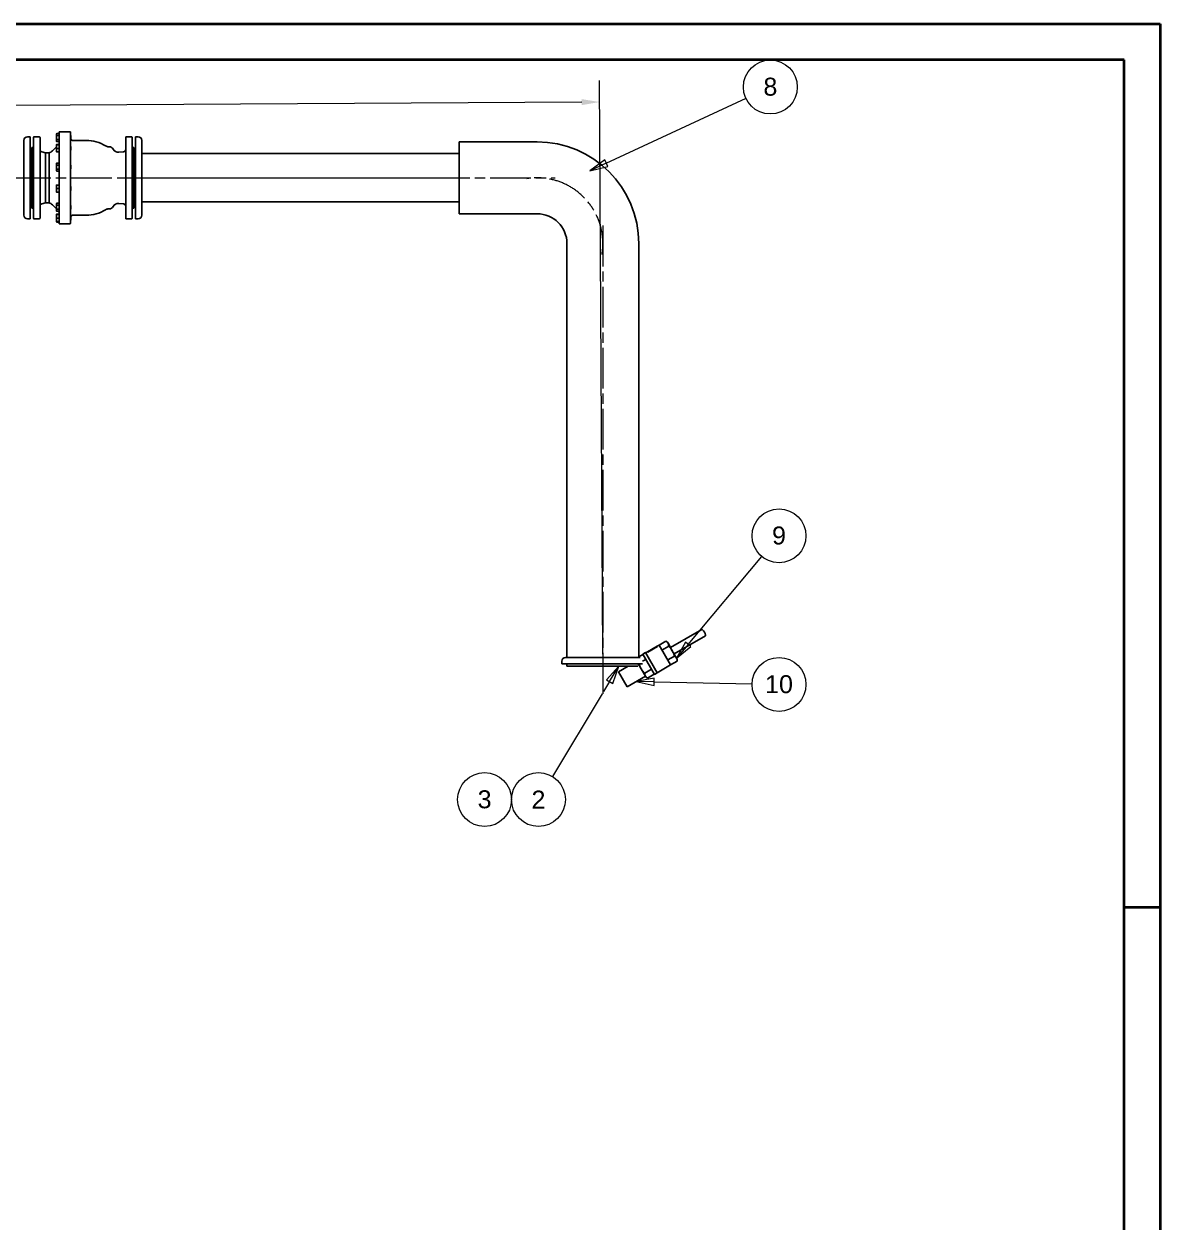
# Model space of a CAD drawing. Header units: millimetres. Extents: x 0 to 14850, y -38768 to 10500.
# Drawn here: x 10896 to 14850, y 6330 to 10500 of the extents above; entities that cross this region are included whole.
import ezdxf

# ---------------------------------------------------------------- set-up
doc = ezdxf.new("R2010")
doc.units = ezdxf.units.MM
doc.header["$LTSCALE"] = 25
doc.linetypes.add('CHAIN', pattern=[0.3543, 0.2362, -0.0295, 0.0591, -0.0295])
doc.layers.get('0').update_dxf_attribs({"lineweight": 18})
for name, color, linetype, lineweight in [('Border', 7, 'Continuous', 35), ('Centerline', 7, 'Continuous', 18), ('Dimension', 7, 'Continuous', 18), ('Symbol', 7, 'Continuous', 18), ('Visible', 7, 'Continuous', 25)]:
    doc.layers.add(name, color=color, linetype=linetype, lineweight=lineweight)
doc.styles.add('Note Text', font='arial.ttf')
doc.styles.add('Title', font='arial.ttf')
doc.dimstyles.new('Default - Method 2b', dxfattribs={"dimscale": 25, "dimtxt": 3, "dimasz": 2.5, "dimexe": 3, "dimexo": 0.5, "dimgap": 0.7, "dimtad": 0, "dimtoh": 1, "dimdec": 1, "dimrnd": 1e-08, "dimtxsty": 'Title', "dimcen": 0.09, "dimdle": 10, "dimclrd": 256, "dimclre": 256, "dimclrt": 7, "dimadec": 0, "dimazin": 2, "dimtfac": 0.833333, "dimtdec": 1, "dimtmove": 0, "dimatfit": 3, "dimfxl": 1, "dimtolj": 1, "dimlwd": -1, "dimlwe": -1, "dimarcsym": 0})

# ---------------------------------------------------------------- blocks, each defined once
blk = doc.blocks.new('Borders Bigadan Border')
at = {"layer": 'Border'}
for p, q in [((0, 420), (594, 420)), ((594, 420), (594, 0)), ((589, 415), (20, 415)), ((589, 5), (589, 415)), ((594, 297), (589, 297))]:
    blk.add_line(p, q, dxfattribs=at)
blk = doc.blocks.new('Balloon17')
at = {"layer": 'Symbol'}
for p, q in [((516.89, 400.61), (536.36, 409.65)), ((516.68, 401.07), (514.62, 399.56)), ((516.89, 400.61), (514.62, 399.56)), ((517.1, 400.16), (516.68, 401.07)), ((514.62, 399.56), (517.1, 400.16))]:
    blk.add_line(p, q, dxfattribs=at)
at = {"layer": 'Symbol', "flags": 128}
blk.add_lwpolyline([(516.68, 401.07), (514.62, 399.56), (517.1, 400.16), (516.68, 401.07)], dxfattribs=at)
at = {"layer": 'Symbol'}
blk.add_circle((539.75, 411.22), 3.75, dxfattribs=at)
blk.add_solid([(516.68, 401.07), (514.62, 399.56), (517.1, 400.16), (516.68, 401.07)], dxfattribs=at)
at = {"layer": 'Symbol', "insert": (539.75, 411.25), "char_height": 2.5, "attachment_point": 5, "style": 'Note Text'}
blk.add_mtext('8', dxfattribs=at)
blk = doc.blocks.new('Balloon18')
at = {"layer": 'Symbol'}
for p, q in [((528.3, 333.62), (538.54, 345.86)), ((527.92, 333.94), (526.7, 331.7)), ((528.68, 333.3), (527.92, 333.94)), ((528.3, 333.62), (526.7, 331.7)), ((526.7, 331.7), (528.68, 333.3))]:
    blk.add_line(p, q, dxfattribs=at)
at = {"layer": 'Symbol', "flags": 128}
blk.add_lwpolyline([(527.92, 333.94), (526.7, 331.7), (528.68, 333.3), (527.92, 333.94)], dxfattribs=at)
at = {"layer": 'Symbol'}
blk.add_circle((540.95, 348.73), 3.75, dxfattribs=at)
blk.add_solid([(527.92, 333.94), (526.7, 331.7), (528.68, 333.3), (527.92, 333.94)], dxfattribs=at)
at = {"layer": 'Symbol', "insert": (540.95, 348.76), "char_height": 2.5, "attachment_point": 5, "style": 'Note Text'}
blk.add_mtext('9', dxfattribs=at)
blk = doc.blocks.new('Balloon19')
at = {"layer": 'Symbol'}
for p, q in [((523.59, 328.9), (521.08, 328.45)), ((523.57, 327.9), (523.59, 328.9)), ((523.58, 328.4), (521.08, 328.45)), ((521.08, 328.45), (523.57, 327.9)), ((523.58, 328.4), (537.21, 328.12))]:
    blk.add_line(p, q, dxfattribs=at)
at = {"layer": 'Symbol', "flags": 128}
blk.add_lwpolyline([(523.59, 328.9), (521.08, 328.45), (523.57, 327.9), (523.59, 328.9)], dxfattribs=at)
at = {"layer": 'Symbol'}
blk.add_circle((540.95, 328.04), 3.75, dxfattribs=at)
blk.add_solid([(523.59, 328.9), (521.08, 328.45), (523.57, 327.9), (523.59, 328.9)], dxfattribs=at)
at = {"layer": 'Symbol', "insert": (540.95, 328.06), "char_height": 2.5, "attachment_point": 5, "style": 'Note Text'}
blk.add_mtext('10', dxfattribs=at)
blk = doc.blocks.new('Balloon20')
at = {"layer": 'Symbol'}
for p, q in [((518.66, 330.58), (516.95, 328.69)), ((517.37, 328.44), (518.66, 330.58)), ((517.8, 328.18), (518.66, 330.58)), ((516.95, 328.69), (517.8, 328.18)), ((517.37, 328.44), (516.53, 327.04)), ((516.33, 326.71), (509.4, 315.21))]:
    blk.add_line(p, q, dxfattribs=at)
at = {"layer": 'Symbol', "flags": 128}
blk.add_lwpolyline([(517.8, 328.18), (518.66, 330.58), (516.95, 328.69), (517.8, 328.18)], dxfattribs=at)
at = {"layer": 'Symbol'}
for centre in [(499.96, 312.01), (507.46, 312.01)]:
    blk.add_circle(centre, 3.75, dxfattribs=at)
blk.add_solid([(517.8, 328.18), (518.66, 330.58), (516.95, 328.69), (517.8, 328.18)], dxfattribs=at)
at = {"layer": 'Symbol', "char_height": 2.5, "attachment_point": 5, "style": 'Note Text'}
for s, insert in [('3', (499.96, 312.03)), ('2', (507.46, 312.01))]:
    blk.add_mtext(s, dxfattribs=dict(at, insert=insert))
blk = doc.blocks.new('*D68')
at = {"layer": 'Defpoints', "color": 0, "transparency": 16777216}
for p in [(12899.6, 10228.3), (8555.9, 9864.3), (12910.8, 8294.4)]:
    blk.add_point(p, dxfattribs=at)
at = {"layer": 'Dimension', "transparency": 16777216}
for p, q in [((12910.7, 8306.9), (12899.2, 10303.3)), ((8555.8, 9876.8), (8553.5, 10278.2)), ((12837.1, 10227.9), (10857.7, 10216.5)), ((8616.4, 10203.5), (10595.8, 10215))]:
    blk.add_line(p, q, dxfattribs=at)
for points in [[(12837, 10238.3), (12837.2, 10217.5), (12899.6, 10228.3)], [(8616.3, 10214), (8616.5, 10193.1), (8553.9, 10203.2)]]:
    blk.add_solid(points, dxfattribs=at)
at = {"layer": 'Dimension', "color": 7, "transparency": 16777216, "insert": (10613.3, 10177.4), "char_height": 75, "attachment_point": 7, "style": 'Title'}
blk.add_mtext('\\A1;4346', dxfattribs=at)

msp = doc.modelspace()

# ---------------------------------------------------------------- linework, layer by layer
at = {"layer": 'Centerline', "linetype": 'CHAIN', "ltscale": 23.990969}
for p, q in [((8722.72, 9964.43), (12447.26, 9964.43)), ((11243.22, 9964.43), (12744.26, 9964.43)), ((12910.76, 9797.93), (12910.76, 8151.29))]:
    msp.add_line(p, q, dxfattribs=at)
msp.add_arc((12681.76, 9735.43), 229, 350.6175, 99.3825, dxfattribs=at)
at = {"layer": 'Visible'}
for p, q in [((10895.76, 10094.93), (10895.76, 10090.67)), ((10917.26, 10106.93), (10907.76, 10106.93)), ((10917.26, 10106.93), (10917.26, 9821.93)), ((10928.76, 9823.93), (10928.76, 10104.93)), ((10930.76, 10106.93), (10949.76, 10106.93)), ((10951.76, 10104.93), (10951.76, 9823.93)), ((11008.76, 10116.49), (11009.83, 10118.35)), ((11008.76, 10116.49), (11008.76, 10114.88)), ((11008.76, 10114.88), (11008.76, 10104.49)), ((11008.76, 10104.49), (11008.76, 10094.1)), ((11008.76, 10094.1), (11008.76, 10092.49)), ((11008.76, 10092.49), (11009.83, 10090.63)), ((11017.96, 10118.35), (11009.83, 10118.35)), ((11017.96, 10111.42), (11009.83, 10111.42)), ((11017.96, 10097.56), (11009.83, 10097.56)), ((11017.96, 10118.35), (11017.96, 10111.42)), ((11017.96, 10115.49), (11018.76, 10115.49)), ((11017.96, 10111.42), (11017.96, 10097.56)), ((11017.96, 10097.56), (11017.96, 10090.63)), ((11017.96, 10093.49), (11018.76, 10093.49)), ((11018.76, 10124.43), (11018.76, 9804.43)), ((11056.26, 10124.43), (11018.76, 10124.43)), ((11057.76, 10122.93), (11057.76, 9805.93)), ((11058.76, 10111.26), (11057.76, 10112.26)), ((11058.76, 10097.72), (11058.02, 10096.97)), ((11058.76, 10111.26), (11058.76, 10097.72)), ((11112.26, 10094.43), (11067.76, 10094.43)), ((11249.76, 9823.43), (11249.76, 10105.43)), ((11271.26, 10106.93), (11251.26, 10106.93)), ((11272.76, 10105.43), (11272.76, 9823.43)), ((11284.26, 9821.93), (11284.26, 10106.93)), ((11284.26, 10106.93), (11293.76, 10106.93)), ((11305.76, 10090.68), (11305.76, 10094.93)), ((10895.76, 10089.37), (10895.76, 10090.67)), ((10895.76, 10089.37), (10895.76, 10030.32)), ((10923.26, 10070.43), (10923.26, 9858.43)), ((10925.76, 10070.43), (10923.26, 10070.43)), ((10925.76, 10069.43), (10928.76, 10071.16)), ((10925.76, 10070.43), (10925.76, 9858.43)), ((10970.76, 10051.43), (10957.82, 10054.67)), ((10970.76, 9877.43), (10970.76, 10051.43)), ((10970.76, 10051.43), (10982.89, 10051.43)), ((10982.89, 10051.43), (10982.89, 9877.43)), ((10994.5, 10058.01), (11008.76, 10072.27)), ((11008.76, 10078.96), (11009.83, 10080.82)), ((11008.76, 10078.96), (11008.76, 10072.96)), ((11008.76, 10072.96), (11008.76, 10060.96)), ((11008.76, 10060.96), (11008.76, 10054.96)), ((11017.96, 10090.63), (11009.83, 10090.63)), ((11016.23, 10080.82), (11009.83, 10080.82)), ((11017.96, 10078.96), (11009.83, 10078.96)), ((11017.96, 10066.96), (11009.83, 10066.96)), ((11017.96, 10054.96), (11009.83, 10054.96)), ((11017.96, 10078.96), (11017.96, 10066.96)), ((11017.96, 10077.96), (11018.76, 10077.96)), ((11017.96, 10066.96), (11017.96, 10054.96)), ((11017.96, 10055.96), (11018.76, 10055.96)), ((11058.76, 10073.74), (11057.76, 10074.74)), ((11058.76, 10060.19), (11057.77, 10059.2)), ((11058.76, 10073.74), (11058.76, 10060.19)), ((11192.42, 10072.43), (11190.47, 10072.43)), ((11225.6, 10053.54), (11242.58, 10055.28)), ((11275.76, 10069.43), (11272.76, 10071.16)), ((11275.76, 9858.43), (11275.76, 10070.43)), ((11275.76, 10070.43), (11278.26, 10070.43)), ((11278.26, 9858.43), (11278.26, 10070.43)), ((11305.76, 10090.68), (11305.76, 10089.37)), ((11305.76, 10030.33), (11305.76, 10089.37)), ((12410.76, 10089.43), (12410.76, 9839.43)), ((12681.76, 10089.43), (12410.76, 10089.43)), ((10895.76, 10026.12), (10895.76, 10030.32)), ((10895.76, 10026.12), (10895.76, 9931.37)), ((11008.76, 10013.96), (11009.83, 10015.82)), ((11008.76, 10013.96), (11008.76, 10012.35)), ((11008.76, 10012.35), (11008.76, 10001.96)), ((11017.96, 10015.82), (11009.83, 10015.82)), ((11017.96, 10008.89), (11009.83, 10008.89)), ((11017.96, 10015.82), (11017.96, 10008.89)), ((11017.96, 10012.96), (11018.76, 10012.96)), ((11017.96, 10008.89), (11017.96, 9995.03)), ((11058.76, 10008.73), (11057.76, 10009.73)), ((11058.76, 10008.73), (11058.76, 9995.19)), ((11305.76, 10048.58), (12410.76, 10048.58)), ((11305.76, 10030.33), (11305.76, 10026.13)), ((11305.76, 9931.38), (11305.76, 10026.13)), ((10895.76, 9981.96), (10895.72, 9981.96)), ((11008.76, 10001.96), (11008.76, 9991.57)), ((11008.76, 9991.57), (11008.76, 9989.96)), ((11008.76, 9989.96), (11009.83, 9988.1)), ((11017.96, 9995.03), (11009.83, 9995.03)), ((11017.96, 9988.1), (11009.83, 9988.1)), ((11017.96, 9995.03), (11017.96, 9988.1)), ((11017.96, 9990.96), (11018.76, 9990.96)), ((11058.76, 9995.19), (11057.76, 9994.19)), ((10895.76, 9947.96), (10895.72, 9947.96)), ((10895.76, 9926.74), (10895.76, 9931.37)), ((10895.76, 9926.74), (10895.76, 9851.78)), ((11008.76, 9938.9), (11008.76, 9932.9)), ((11008.76, 9932.9), (11008.76, 9920.9)), ((11017.96, 9938.9), (11009.83, 9938.9)), ((11017.96, 9926.9), (11009.83, 9926.9)), ((11017.96, 9938.9), (11017.96, 9926.9)), ((11017.96, 9937.9), (11018.76, 9937.9)), ((11017.96, 9926.9), (11017.96, 9914.9)), ((11058.76, 9933.68), (11057.76, 9934.68)), ((11058.76, 9933.68), (11058.76, 9920.13)), ((11305.76, 9931.38), (11305.76, 9926.75)), ((11305.76, 9851.79), (11305.76, 9926.75)), ((11008.76, 9920.9), (11008.76, 9914.9)), ((11017.96, 9914.9), (11009.83, 9914.9)), ((11017.96, 9915.9), (11018.76, 9915.9)), ((11058.76, 9920.13), (11057.76, 9919.13)), ((10895.76, 9849.43), (10895.76, 9851.78)), ((10895.76, 9849.43), (10895.76, 9833.93)), ((10925.76, 9858.43), (10923.26, 9858.43)), ((10925.76, 9859.43), (10928.76, 9857.7)), ((10970.76, 9877.43), (10957.82, 9874.2)), ((10970.76, 9877.43), (10982.89, 9877.43)), ((10994.5, 9870.86), (11008.76, 9856.6)), ((11008.76, 9873.9), (11009.83, 9875.76)), ((11008.76, 9873.9), (11008.76, 9872.29)), ((11008.76, 9872.29), (11008.76, 9861.9)), ((11008.76, 9861.9), (11008.76, 9851.51)), ((11008.76, 9851.51), (11008.76, 9849.9)), ((11008.76, 9849.9), (11009.83, 9848.05)), ((11017.96, 9875.76), (11009.83, 9875.76)), ((11017.96, 9868.83), (11009.83, 9868.83)), ((11017.96, 9854.97), (11009.83, 9854.97)), ((11017.96, 9848.05), (11009.83, 9848.05)), ((11017.96, 9875.76), (11017.96, 9868.83)), ((11017.96, 9872.9), (11018.76, 9872.9)), ((11017.96, 9868.83), (11017.96, 9854.97)), ((11017.96, 9854.97), (11017.96, 9848.05)), ((11017.96, 9850.9), (11018.76, 9850.9)), ((11058.76, 9855.13), (11057.76, 9854.13)), ((11058.76, 9868.67), (11057.77, 9869.67)), ((11058.76, 9868.67), (11058.76, 9855.13)), ((11192.42, 9856.43), (11190.47, 9856.43)), ((11225.6, 9875.33), (11242.58, 9873.58)), ((11275.76, 9859.43), (11272.76, 9857.7)), ((11275.76, 9858.43), (11278.26, 9858.43)), ((11305.76, 9880.28), (12410.76, 9880.28)), ((11305.76, 9851.79), (11305.76, 9849.44)), ((11305.76, 9833.93), (11305.76, 9849.44)), ((10917.26, 9821.93), (10907.76, 9821.93)), ((10930.76, 9821.93), (10949.76, 9821.93)), ((11008.76, 9836.37), (11009.83, 9838.23)), ((11008.76, 9836.37), (11008.76, 9830.37)), ((11008.76, 9830.37), (11008.76, 9818.37)), ((11008.76, 9818.37), (11008.76, 9812.37)), ((11008.76, 9812.37), (11009.83, 9810.52)), ((11017.96, 9838.23), (11009.83, 9838.23)), ((11017.96, 9836.37), (11009.83, 9836.37)), ((11017.96, 9824.37), (11009.83, 9824.37)), ((11017.96, 9812.37), (11009.83, 9812.37)), ((11017.96, 9810.52), (11009.83, 9810.52)), ((11017.96, 9838.23), (11017.96, 9836.37)), ((11017.96, 9836.37), (11017.96, 9824.37)), ((11017.96, 9835.37), (11018.76, 9835.37)), ((11017.96, 9824.37), (11017.96, 9812.37)), ((11017.96, 9813.37), (11018.76, 9813.37)), ((11017.96, 9812.37), (11017.96, 9810.52)), ((11056.26, 9804.43), (11018.76, 9804.43)), ((11058.76, 9817.6), (11057.76, 9816.6)), ((11058.76, 9831.15), (11058.02, 9831.89)), ((11058.76, 9831.15), (11058.76, 9817.6)), ((11112.26, 9834.43), (11067.76, 9834.43)), ((11271.26, 9821.93), (11251.26, 9821.93)), ((11284.26, 9821.93), (11293.76, 9821.93)), ((12681.76, 9839.43), (12410.76, 9839.43)), ((12785.76, 8294.43), (12785.76, 9735.43)), ((13035.76, 8297.13), (13035.76, 9735.43)), ((13146.19, 8329.32), (13255.14, 8392.22)), ((13106.54, 8337.99), (13129.85, 8351.45)), ((13135.19, 8348.37), (13129.85, 8351.45)), ((13137.5, 8344.37), (13135.19, 8348.37)), ((13152.44, 8318.49), (13137.5, 8344.37)), ((13267.64, 8370.57), (13158.69, 8307.67)), ((13049.99, 8305.34), (13035.76, 8297.13)), ((13049.4, 8306.35), (13059.02, 8311.9)), ((13090.4, 8235.34), (13049.4, 8306.35)), ((13100.02, 8240.89), (13059.02, 8311.9)), ((13059.52, 8311.03), (13065.97, 8314.76)), ((13065.97, 8314.76), (13099.53, 8334.13)), ((13066.92, 8313.12), (13065.97, 8314.76)), ((13100.47, 8332.49), (13066.92, 8313.12)), ((13099.53, 8334.13), (13106.46, 8338.13)), ((13100.47, 8332.49), (13099.53, 8334.13)), ((13106.46, 8338.13), (13146.46, 8268.85)), ((13116.5, 8320.74), (13139.81, 8334.2)), ((13136.41, 8286.24), (13159.73, 8299.7)), ((13167.38, 8292.62), (13152.44, 8318.49)), ((12768.26, 8272.93), (12768.26, 8282.43)), ((13049.02, 8272.93), (12768.26, 8272.93)), ((12782.49, 8294.43), (12780.26, 8294.43)), ((12782.49, 8294.43), (12783.46, 8294.43)), ((12837.03, 8294.43), (12783.46, 8294.43)), ((12785.76, 8264.43), (12785.76, 8272.93)), ((12785.76, 8264.43), (13032.77, 8264.43)), ((12934.77, 8294.43), (12841.05, 8294.43)), ((13018.44, 8294.43), (12939.48, 8294.43)), ((12964.76, 8244.95), (12998.5, 8264.43)), ((13020.2, 8294.43), (13021.08, 8294.43)), ((13040.98, 8294.43), (13021.08, 8294.43)), ((13043.92, 8255.84), (13034.06, 8272.93)), ((13059.94, 8288.09), (13049.02, 8281.79)), ((13099.52, 8241.75), (13146.46, 8268.85)), ((13146.37, 8268.99), (13169.69, 8282.45)), ((13169.69, 8288.61), (13167.38, 8292.62)), ((13169.69, 8288.61), (13169.69, 8282.45)), ((12994.91, 8192.73), (12964.76, 8244.95)), ((12994.91, 8192.73), (13059, 8229.73)), ((13058.86, 8229.97), (13043.92, 8255.84)), ((13079.86, 8253.59), (13056.55, 8240.13)), ((13061.17, 8225.96), (13058.86, 8229.97)), ((13059, 8229.73), (13058.86, 8229.97)), ((13061.17, 8225.96), (13066.51, 8222.88)), ((13089.82, 8236.34), (13066.51, 8222.88)), ((13090.4, 8235.34), (13100.02, 8240.89))]:
    msp.add_line(p, q, dxfattribs=at)
for centre, radius, start, end in [((10907.76, 10094.93), 12, 90, 180), ((10930.76, 10104.93), 2, 90, 180), ((10949.76, 10104.93), 2, 0, 90), ((11056.26, 10122.93), 1.5, 0, 90), ((11067.76, 10104.43), 10, 205.84193, 270), ((11112.26, 9964.43), 130, 58.57609, 90), ((11251.26, 10105.43), 1.5, 90, 180), ((11271.26, 10105.43), 1.5, 0, 90), ((11293.76, 10094.93), 12, 0, 90), ((10912.26, 10055.43), 11, 0, 62.96431), ((10959.76, 10062.43), 8, 180, 255.96376), ((10976.83, 10075.69), 25, 284.03624, 315), ((10998.76, 10090.55), 20, 324.58947, 0), ((11190.47, 10092.43), 20, 238.57609, 270), ((11192.42, 10057.43), 15, 27.20289, 90), ((11223.55, 10073.43), 20, 207.20289, 275.86857), ((11241.76, 10063.24), 8, 275.86857, 0), ((11289.26, 10055.43), 11, 117.03569, 180), ((12681.76, 9735.43), 354, 0, 90), ((10912.26, 9873.43), 11, 297.03569, 0), ((10959.76, 9866.44), 8, 104.03624, 180), ((10976.83, 9853.18), 25, 45, 75.96376), ((10998.76, 9838.31), 20, 0, 29.11806), ((11112.26, 9964.43), 130, 270, 301.42391), ((11190.47, 9836.43), 20, 90, 121.42391), ((11192.42, 9871.43), 15, 270, 332.79711), ((11223.55, 9855.43), 20, 84.13143, 152.79711), ((11241.76, 9865.62), 8, 0, 84.13143), ((11289.26, 9873.43), 11, 180, 242.96431), ((10907.76, 9833.93), 12, 180, 270), ((10930.76, 9823.93), 2, 180, 270), ((10949.76, 9823.93), 2, 270, 0), ((11056.26, 9805.93), 1.5, 270, 0), ((11067.76, 9824.43), 10, 90, 154.15807), ((11251.26, 9823.43), 1.5, 180, 270), ((11271.26, 9823.43), 1.5, 270, 0), ((11293.76, 9833.93), 12, 270, 0), ((12681.76, 9735.43), 104, 0, 90), ((13255.89, 8390.92), 1.5, 52.09623, 120), ((13237.92, 8367.85), 30.74, 7.90377, 52.09623), ((13266.89, 8371.87), 1.5, 300, 7.90377), ((12780.26, 8282.43), 12, 90, 180)]:
    msp.add_arc(centre, radius, start, end, dxfattribs=at)
for points, weights in [([(11009.83, 10118.35), (11008.76, 10116.49), (11008.76, 10114.88)], [1, 1.0379548493, 1]), ([(11008.76, 10114.88), (11008.76, 10113.28), (11009.83, 10111.42)], [1, 1.0379548493, 1]), ([(11009.83, 10111.42), (11008.76, 10107.71), (11008.76, 10104.49)], [1, 1.0379548493, 1]), ([(11008.76, 10104.49), (11008.76, 10101.28), (11009.83, 10097.56)], [1, 1.0379548493, 1]), ([(11009.83, 10097.56), (11008.76, 10095.71), (11008.76, 10094.1)], [1, 1.0379548493, 1]), ([(11008.76, 10094.1), (11008.76, 10092.49), (11009.83, 10090.63)], [1, 1.0379548493, 1]), ([(11009.83, 10078.96), (11008.76, 10075.75), (11008.76, 10072.96)], [1, 1.0379548493, 1]), ([(11008.76, 10078.96), (11008.76, 10078.96), (11009.83, 10078.96)], [1, 1.0379548493, 1]), ([(11008.76, 10072.96), (11008.76, 10070.18), (11009.83, 10066.96)], [1, 1.0379548493, 1]), ([(11009.83, 10066.96), (11008.76, 10063.75), (11008.76, 10060.96)], [1, 1.0379548493, 1]), ([(11008.76, 10060.96), (11008.76, 10058.18), (11009.83, 10054.96)], [1, 1.0379548493, 1]), ([(11009.83, 10054.96), (11008.76, 10054.96), (11008.76, 10054.96)], [1, 1.0379548493, 1]), ([(11009.83, 10080.82), (11009.27, 10079.84), (11009.01, 10078.96)], [1, 1.01965956375, 1.01895290532]), ([(11009.83, 10015.82), (11008.76, 10013.96), (11008.76, 10012.35)], [1, 1.0379548493, 1]), ([(11008.76, 10012.35), (11008.76, 10010.75), (11009.83, 10008.89)], [1, 1.0379548493, 1]), ([(11009.83, 10008.89), (11008.76, 10005.18), (11008.76, 10001.96)], [1, 1.0379548493, 1]), ([(11008.76, 10001.96), (11008.76, 9998.75), (11009.83, 9995.03)], [1, 1.0379548493, 1]), ([(11009.83, 9995.03), (11008.76, 9993.18), (11008.76, 9991.57)], [1, 1.0379548493, 1]), ([(11008.76, 9991.57), (11008.76, 9989.96), (11009.83, 9988.1)], [1, 1.0379548493, 1]), ([(11009.83, 9938.9), (11008.76, 9935.69), (11008.76, 9932.9)], [1, 1.0379548493, 1]), ([(11008.76, 9938.9), (11008.76, 9938.9), (11009.83, 9938.9)], [1, 1.0379548493, 1]), ([(11008.76, 9932.9), (11008.76, 9930.12), (11009.83, 9926.9)], [1, 1.0379548493, 1]), ([(11009.83, 9926.9), (11008.76, 9923.69), (11008.76, 9920.9)], [1, 1.0379548493, 1]), ([(11008.76, 9920.9), (11008.76, 9918.12), (11009.83, 9914.9)], [1, 1.0379548493, 1]), ([(11009.83, 9914.9), (11008.76, 9914.9), (11008.76, 9914.9)], [1, 1.0379548493, 1]), ([(11009.83, 9875.76), (11008.76, 9873.9), (11008.76, 9872.29)], [1, 1.0379548493, 1]), ([(11008.76, 9872.29), (11008.76, 9870.69), (11009.83, 9868.83)], [1, 1.0379548493, 1]), ([(11009.83, 9868.83), (11008.76, 9865.12), (11008.76, 9861.9)], [1, 1.0379548493, 1]), ([(11008.76, 9861.9), (11008.76, 9858.69), (11009.83, 9854.97)], [1, 1.0379548493, 1]), ([(11009.83, 9854.97), (11008.76, 9853.12), (11008.76, 9851.51)], [1, 1.0379548493, 1]), ([(11008.76, 9851.51), (11008.76, 9849.9), (11009.83, 9848.05)], [1, 1.0379548493, 1]), ([(11008.76, 9836.37), (11008.76, 9836.37), (11009.83, 9836.37)], [1, 1.0379548493, 1]), ([(11009.83, 9836.37), (11008.76, 9833.16), (11008.76, 9830.37)], [1, 1.0379548493, 1]), ([(11008.76, 9830.37), (11008.76, 9827.59), (11009.83, 9824.37)], [1, 1.0379548493, 1]), ([(11009.83, 9824.37), (11008.76, 9821.16), (11008.76, 9818.37)], [1, 1.0379548493, 1]), ([(11008.76, 9818.37), (11008.76, 9815.59), (11009.83, 9812.37)], [1, 1.0379548493, 1]), ([(11009.83, 9812.37), (11008.76, 9812.37), (11008.76, 9812.37)], [1, 1.0379548493, 1]), ([(11009.83, 9838.23), (11009.27, 9837.25), (11009.01, 9836.37)], [1, 1.01965956375, 1.01895290532]), ([(11009.01, 9812.37), (11009.27, 9811.5), (11009.83, 9810.52)], [1.01895290532, 1.01965956375, 1]), ([(13129.85, 8351.45), (13135.19, 8348.37), (13137.5, 8344.37)], [1.65050105335, 1.77816775413, 1.77816775413]), ([(13137.5, 8344.37), (13139.81, 8340.36), (13139.81, 8334.2)], [1.77816775413, 1.77816775413, 1.65050105335]), ([(13139.81, 8334.2), (13147.81, 8326.5), (13152.44, 8318.49)], [1.65050105335, 1.77816775413, 1.77816775413]), ([(13152.44, 8318.49), (13157.06, 8310.49), (13159.73, 8299.7)], [1.77816775413, 1.77816775413, 1.65050105335]), ([(13159.73, 8299.7), (13165.06, 8296.62), (13167.38, 8292.62)], [1.65050105335, 1.77816775413, 1.77816775413]), ([(13043.92, 8255.84), (13039.65, 8263.25), (13037.07, 8272.93)], [1.77816775413, 1.77816775413, 1.66887098547]), ([(13167.38, 8292.62), (13169.69, 8288.61), (13169.69, 8282.45)], [1.77816775413, 1.77816775413, 1.65050105335]), ([(13056.55, 8240.13), (13048.55, 8247.84), (13043.92, 8255.84)], [1.65050105335, 1.77816775413, 1.77816775413]), ([(13058.86, 8229.97), (13056.55, 8233.97), (13056.55, 8240.13)], [1.77816775413, 1.77816775413, 1.65050105335]), ([(13066.51, 8222.88), (13061.17, 8225.96), (13058.86, 8229.97)], [1.65050105335, 1.77816775413, 1.77816775413])]:
    msp.add_rational_spline(points, weights, degree=2, dxfattribs=at)
for points, knots in [([(11058.02, 10096.97), (11058.01, 10096.97), (11058.01, 10096.97), (11057.96, 10096.95), (11057.91, 10097.02), (11057.8, 10097.37), (11057.76, 10097.66), (11057.76, 10098.03)], [2.23171863, 2.23171863, 2.23171863, 2.23171863, 2.25494292, 2.25494292, 2.4488197, 2.4488197, 2.6508871, 2.6508871, 2.6508871, 2.6508871]), ([(10895.76, 10090.67), (10895.76, 10090.66), (10895.76, 10090.63), (10895.76, 10090.46), (10895.77, 10090.21), (10895.76, 10089.71), (10895.76, 10089.55), (10895.76, 10089.37)], [-2.19527918, -2.19527918, -2.19527918, -2.19527918, -2.09934923, -2.09934923, -1.8229843, -1.8229843, -1.70977025, -1.70977025, -1.70977025, -1.70977025]), ([(11305.76, 10089.37), (11305.76, 10089.53), (11305.76, 10089.67), (11305.76, 10090.16), (11305.76, 10090.42), (11305.76, 10090.62), (11305.76, 10090.66), (11305.76, 10090.68)], [-2.19527918, -2.19527918, -2.19527918, -2.19527918, -2.09934923, -2.09934923, -1.8229843, -1.8229843, -1.70977025, -1.70977025, -1.70977025, -1.70977025]), ([(10895.76, 10030.32), (10895.76, 10030.08), (10895.76, 10029.83), (10895.76, 10028.84), (10895.77, 10028.04), (10895.76, 10026.84), (10895.76, 10026.48), (10895.76, 10026.12)], [-2.19527918, -2.19527918, -2.19527918, -2.19527918, -2.09934923, -2.09934923, -1.8229843, -1.8229843, -1.70977025, -1.70977025, -1.70977025, -1.70977025]), ([(11305.76, 10026.13), (11305.76, 10026.44), (11305.76, 10026.74), (11305.76, 10027.9), (11305.76, 10028.71), (11305.76, 10029.75), (11305.76, 10030.05), (11305.76, 10030.33)], [-2.19527918, -2.19527918, -2.19527918, -2.19527918, -2.09934923, -2.09934923, -1.8229843, -1.8229843, -1.70977025, -1.70977025, -1.70977025, -1.70977025]), ([(10895.76, 9931.37), (10895.76, 9931.05), (10895.76, 9930.73), (10895.76, 9929.5), (10895.77, 9928.61), (10895.76, 9927.41), (10895.76, 9927.07), (10895.76, 9926.74)], [-2.19527918, -2.19527918, -2.19527918, -2.19527918, -2.09934923, -2.09934923, -1.8229843, -1.8229843, -1.70977025, -1.70977025, -1.70977025, -1.70977025]), ([(11305.76, 9926.75), (11305.76, 9927.03), (11305.76, 9927.32), (11305.76, 9928.45), (11305.76, 9929.34), (11305.76, 9930.62), (11305.76, 9931), (11305.76, 9931.38)], [-2.19527918, -2.19527918, -2.19527918, -2.19527918, -2.09934923, -2.09934923, -1.8229843, -1.8229843, -1.70977025, -1.70977025, -1.70977025, -1.70977025]), ([(10895.76, 9851.78), (10895.76, 9851.57), (10895.76, 9851.37), (10895.76, 9850.62), (10895.77, 9850.16), (10895.76, 9849.67), (10895.76, 9849.54), (10895.76, 9849.43)], [-2.19527918, -2.19527918, -2.19527918, -2.19527918, -2.09934923, -2.09934923, -1.8229843, -1.8229843, -1.70977025, -1.70977025, -1.70977025, -1.70977025]), ([(11305.76, 9849.44), (11305.76, 9849.53), (11305.76, 9849.63), (11305.76, 9850.09), (11305.76, 9850.53), (11305.76, 9851.3), (11305.76, 9851.54), (11305.76, 9851.79)], [-2.19527918, -2.19527918, -2.19527918, -2.19527918, -2.09934923, -2.09934923, -1.8229843, -1.8229843, -1.70977025, -1.70977025, -1.70977025, -1.70977025]), ([(11057.76, 9830.83), (11057.76, 9831.21), (11057.8, 9831.49), (11057.91, 9831.86), (11057.97, 9831.93), (11058.02, 9831.89)], [1.44816762, 1.44816762, 1.44816762, 1.44816762, 1.6622591, 1.6622591, 1.88681946, 1.88681946, 1.88681946, 1.88681946]), ([(12783.46, 8294.43), (12783.33, 8294.43), (12783.21, 8294.43), (12782.79, 8294.43), (12782.6, 8294.43), (12782.49, 8294.43), (12782.48, 8294.43), (12782.49, 8294.43)], [-2.19527918, -2.19527918, -2.19527918, -2.19527918, -2.09934923, -2.09934923, -1.8229843, -1.8229843, -1.70977025, -1.70977025, -1.70977025, -1.70977025]), ([(12841.05, 8294.43), (12840.75, 8294.43), (12840.46, 8294.43), (12839.34, 8294.43), (12838.56, 8294.43), (12837.57, 8294.43), (12837.3, 8294.43), (12837.03, 8294.43)], [-2.19527918, -2.19527918, -2.19527918, -2.19527918, -2.09934923, -2.09934923, -1.8229843, -1.8229843, -1.70977025, -1.70977025, -1.70977025, -1.70977025]), ([(12939.48, 8294.43), (12939.19, 8294.43), (12938.89, 8294.43), (12937.72, 8294.43), (12936.82, 8294.43), (12935.52, 8294.43), (12935.15, 8294.43), (12934.77, 8294.43)], [-2.19527918, -2.19527918, -2.19527918, -2.19527918, -2.09934923, -2.09934923, -1.8229843, -1.8229843, -1.70977025, -1.70977025, -1.70977025, -1.70977025]), ([(13021.08, 8294.43), (13020.97, 8294.43), (13020.85, 8294.43), (13020.31, 8294.43), (13019.81, 8294.43), (13018.97, 8294.43), (13018.71, 8294.43), (13018.44, 8294.43)], [-2.19527918, -2.19527918, -2.19527918, -2.19527918, -2.09934923, -2.09934923, -1.8229843, -1.8229843, -1.70977025, -1.70977025, -1.70977025, -1.70977025])]:
    msp.add_open_spline(points, degree=3, knots=knots, dxfattribs=at)
for points in [[(11057.77, 10059.2), (11057.77, 10059.19), (11057.76, 10059.2), (11057.76, 10059.21)], [(11057.76, 9869.66), (11057.76, 9869.67), (11057.77, 9869.67), (11057.77, 9869.67)]]:
    msp.add_open_spline(points, degree=3, dxfattribs=at)

# ---------------------------------------------------------------- block references
at = {"xscale": 25, "yscale": 25, "zscale": 25}
msp.add_blockref('Borders Bigadan Border', (0, 0), dxfattribs=at)
at = {"layer": 'Symbol', "xscale": 25, "yscale": 25, "zscale": 25}
for name in ['Balloon17', 'Balloon18', 'Balloon20', 'Balloon19']:
    msp.add_blockref(name, (0, 0), dxfattribs=at)

# ---------------------------------------------------------------- dimensions: what is measured, and where the dimension line sits
at = {"layer": 'Dimension'}
dim = msp.add_linear_dim(base=(12899.61, 10228.26), p1=(8555.86, 9864.34), p2=(12910.76, 8294.43), angle=0.33057, dimstyle='Default - Method 2b', override={"dimgap": 0.7, "dimtih": 1, "dimdec": 0, "dimtol": 0, "dimlim": 0, "dimtp": 0, "dimtm": 0, "dimtdec": 1, "dimtofl": 0, "dimatfit": 1}, dxfattribs=at)
dim.commit()
dim.dimension.update_dxf_attribs({"geometry": '*D68', "text_midpoint": (10726.76, 10215.72), "dimtype": 160})

doc.saveas('drawing.dxf')
